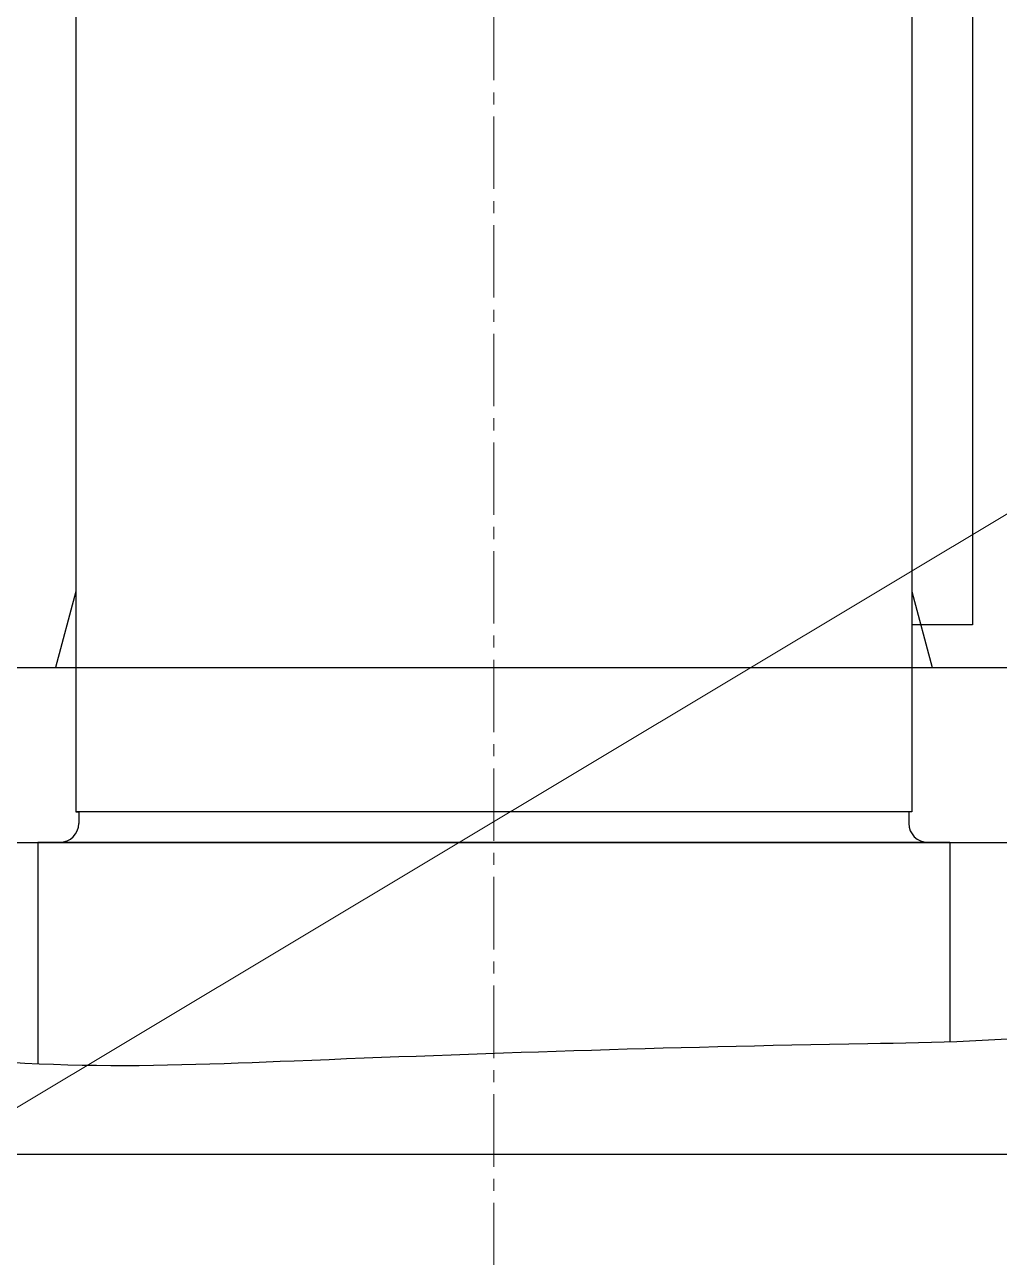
# Model space of a CAD drawing. Header units: inches. Extents: x -375 to 8535, y -477 to 12465.
# Drawn here: x 1618.3 to 1682.5, y 7814.8 to 7895.8 of the extents above; entities that cross this region are included whole.
import ezdxf

# ---------------------------------------------------------------- set-up
doc = ezdxf.new("R2010")
doc.units = ezdxf.units.IN
doc.header["$LTSCALE"] = 5
doc.linetypes.add('CENTER2', pattern=[28.575, 19.05, -3.175, 3.175, -3.175])
doc.layers.add('1轮廓实线层', color=7, linetype='Continuous')
doc.layers.add('图层1', color=1, linetype='CENTER2', lineweight=13)
doc.layers.add('图层4', color=3, linetype='Continuous', lineweight=13)

# ---------------------------------------------------------------- blocks, each defined once
blk = doc.blocks.new('30-37KW')
at = {"layer": '1轮廓实线层', "ltscale": 10}
for p, q in [((-17234.202, 2870.129), (-17234.202, 2774.433)), ((-17293.202, 2868.129), (-17293.202, 2762.129)), ((-17238.202, 2868.129), (-17238.202, 2762.129)), ((-17234.202, 2774.433), (-17238.202, 2774.433)), ((-17238.202, 2762.129), (-17293.202, 2762.129)), ((-17293.202, 2762.129), (-17293.002, 2762.129)), ((-17293.002, 2762.129), (-17293.002, 2761.379)), ((-17238.402, 2762.129), (-17238.402, 2761.379)), ((-17235.702, 2760.129), (-17295.702, 2760.129)), ((-17295.702, 2760.129), (-17295.702, 2745.554)), ((-17235.702, 2760.129), (-17235.702, 2746.998)), ((-17460.702, 2739.629), (-17070.702, 2739.629))]:
    blk.add_line(p, q, dxfattribs=at)
for centre, start, end in [((-17294.252, 2761.379), 270, 0), ((-17237.152, 2761.379), 180, 270)]:
    blk.add_arc(centre, 1.25, start, end, dxfattribs=at)
blk.add_open_spline([(-17209.339, 2764.629), (-17211.144, 2759.438), (-17216.836, 2747.124), (-17246.821, 2746.936), (-17276.122, 2745.898), (-17303.621, 2744.712), (-17322.52, 2751.372), (-17325.463, 2760.137), (-17326.284, 2763.915), (-17326.424, 2764.629)], degree=3, knots=[5.465746, 5.465746, 5.465746, 5.465746, 20.778965, 45.424974, 83.178871, 113.406172, 128.34583, 137.552047, 139.697261, 139.697261, 139.697261, 139.697261], dxfattribs=at)
at = {"layer": '图层1', "ltscale": 0.05}
blk.add_line((-17265.702, 2879.297), (-17265.702, 2006.193), dxfattribs=at)

msp = doc.modelspace()

# ---------------------------------------------------------------- linework, layer by layer
for p, q in [((1621.698, 7858.57), (1620.359, 7853.57)), ((1676.698, 7858.57), (1678.038, 7853.57))]:
    msp.add_line(p, q)
at = {"layer": '1轮廓实线层'}
for p, q in [((1609.198, 7853.57), (1689.198, 7853.57)), ((1449.198, 7842.07), (1849.198, 7842.07))]:
    msp.add_line(p, q, dxfattribs=at)
at = {"layer": '图层4'}
msp.add_line((1734.198, 7894.355), (547.802, 7183.653), dxfattribs=at)

# ---------------------------------------------------------------- block references
at = {"layer": '1轮廓实线层', "ltscale": 0.5}
msp.add_blockref('30-37KW', (18914.9, 5081.941), dxfattribs=at)

doc.saveas('drawing.dxf')
